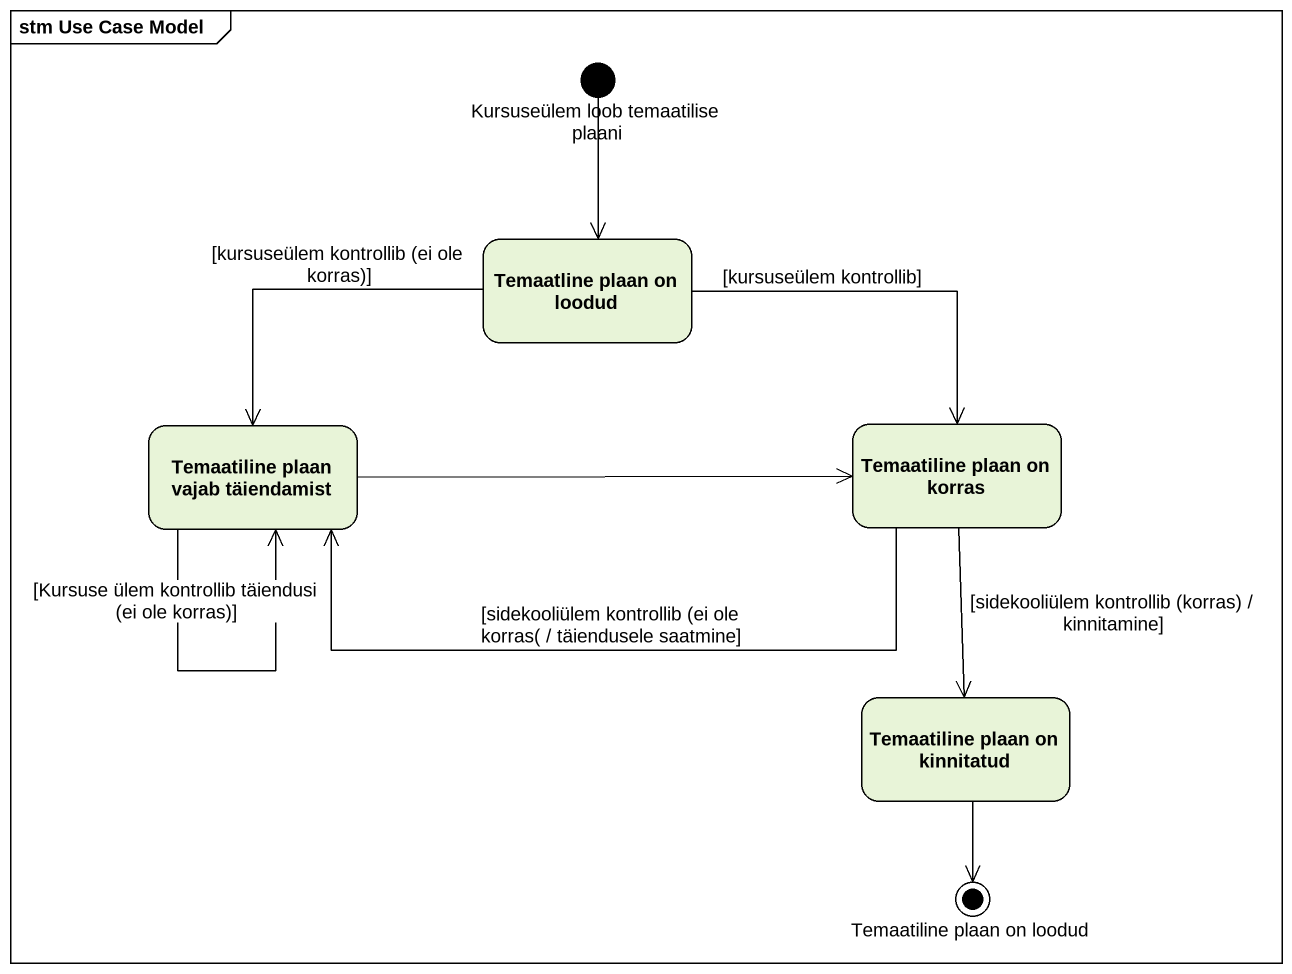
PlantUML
@startuml
mainframe stm Use Case Model
hide empty description
state "Kursuseülem loob temaatilise plaani" as Kursuseülem_loob <<start>>
state "Temaatline plaan on loodud" as Temaatline_plaan_on_loodud
state "Temaatiline plaan vajab täiendamist" as Temaatiline_plaan_vajab
state "Temaatiline plaan on korras" as Temaatiline_plaan_on_korras
state "Temaatiline plaan on kinnitatud" as Temaatiline_plaan_on
state "Temaatiline plaan on loodud" as Temaatiline_plaan_on_loodud <<end>>
Kursuseülem_loob --> Temaatline_plaan_on_loodud
Temaatline_plaan_on_loodud -left-> Temaatiline_plaan_vajab : [kursuseülem kontrollib (ei ole korras)]
Temaatline_plaan_on_loodud -right-> Temaatiline_plaan_on_korras : [kursuseülem kontrollib]
Temaatiline_plaan_vajab --> Temaatiline_plaan_vajab : [Kursuse ülem kontrollib täiendusi (ei ole korras)]
Temaatiline_plaan_vajab -right-> Temaatiline_plaan_on_korras
Temaatiline_plaan_on_korras -left-> Temaatiline_plaan_vajab : [sidekooliülem kontrollib (ei ole korras( / täiendusele saatmine]
Temaatiline_plaan_on_korras --> Temaatiline_plaan_on : [sidekooliülem kontrollib (korras) / kinnitamine]
Temaatiline_plaan_on --> Temaatiline_plaan_on_loodud
@enduml
